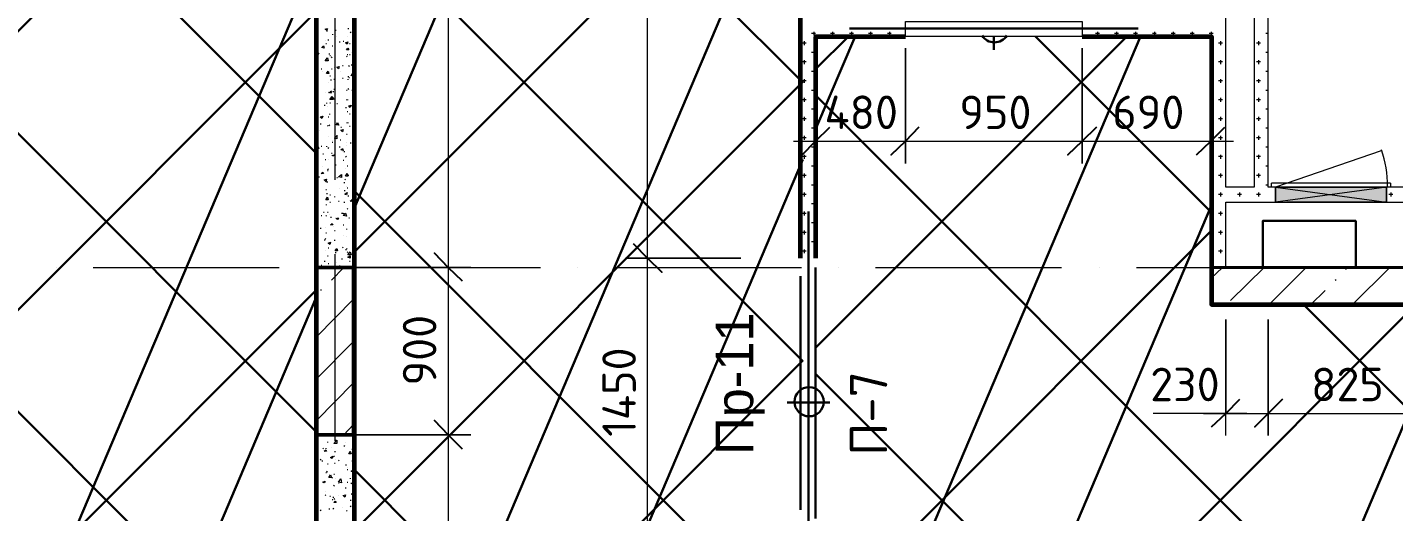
# Model space of a CAD drawing. Header units: millimetres. Extents: x -84737 to 172119, y -43083 to 59399.
# Drawn here: x 22753 to 30087, y 38067 to 40666 of the extents above; entities that cross this region are included whole.
import ezdxf

# ---------------------------------------------------------------- set-up
doc = ezdxf.new("R2010")
doc.units = ezdxf.units.MM
for name, color, linetype, lineweight in [('11) Плинтус ПЛ-2', 70, 'Continuous', 30), ('15) Штукатурка стен СТ-1.1', 161, 'Continuous', 60), ('16) Краска СТ-1.1 стена', 5, 'Continuous', 60), ('18) Краска ПТ-1 потолок', 31, 'Continuous', 30), ('20) Шпакл. баз. фин Стена', 40, 'Continuous', 60), ('22) Шпакл. баз. фин. Потолок', 102, 'Continuous', 30)]:
    doc.layers.add(name, color=color, linetype=linetype, lineweight=lineweight)
for name, color, linetype in [('PDF _Двери', 7, 'Continuous'), ('PDF _Несущие колонны', 7, 'Continuous'), ('PDF _Обобщенные модели', 7, 'Continuous'), ('PDF _Окна', 7, 'Continuous'), ('PDF _Оси', 7, 'Continuous'), ('PDF _Перекрытия', 7, 'Continuous'), ('PDF _Размеры-100', 7, 'Continuous'), ('PDF _Стены', 7, 'Continuous'), ('PDF _Текст', 7, 'Continuous'), ('PDF _Элементы узлов', 7, 'Continuous')]:
    doc.layers.add(name, color=color, linetype=linetype)
doc.styles.add('PDF GOSTCommon', font='arial.ttf')
doc.styles.add('PDF ISOCPEUR', font='isocpeur.ttf')

msp = doc.modelspace()

# ---------------------------------------------------------------- hatches: boundary and pattern name
at = {"layer": '18) Краска ПТ-1 потолок'}
h = msp.add_hatch(dxfattribs=at)
h.set_pattern_fill('ANSI32', color=256, scale=222, angle=22)
h.paths.add_polyline_path([(26915.9, 43368.7), (24507.3, 43368.7), (24507.3, 34077.2), (26915.9, 34077.2)])
h.paths.add_polyline_path([(36427.6, 39178), (36427.6, 34081.4), (26987.8, 34081.4), (26987.8, 40617.2), (29108.6, 40617.2), (29108.6, 39178)])
h.paths.add_polyline_path([(42006.7, 34077.2), (36508, 34077.2), (36508, 44380.4), (42006.7, 44380.4)])
h.paths.add_polyline_path([(21895.5, 43368.7), (24304.1, 43368.7), (24304.1, 34077.2), (21895.5, 34077.2)])
h.paths.add_polyline_path([(12383.8, 39178), (12383.8, 34081.4), (21823.5, 34081.4), (21823.5, 40617.2), (19702.8, 40617.2), (19702.8, 39178)])
h.paths.add_polyline_path([(6804.6, 34077.2), (12303.4, 34077.2), (12303.4, 44380.4), (6804.6, 44380.4)])
h = msp.add_hatch(dxfattribs=at)
h.set_pattern_fill('ANSI32', color=256, scale=222, angle=22)
h.paths.add_polyline_path([(26915.9, 43368.7), (24507.3, 43368.7), (24507.3, 34077.2), (26915.9, 34077.2)])
h.paths.add_polyline_path([(36427.6, 39178), (36427.6, 34081.4), (26987.8, 34081.4), (26987.8, 40617.2), (29108.6, 40617.2), (29108.6, 39178)])
h.paths.add_polyline_path([(42006.7, 34077.2), (36508, 34077.2), (36508, 44380.4), (42006.7, 44380.4)])
h.paths.add_polyline_path([(21895.5, 43368.7), (24304.1, 43368.7), (24304.1, 34077.2), (21895.5, 34077.2)])
h.paths.add_polyline_path([(12383.8, 39178), (12383.8, 34081.4), (21823.5, 34081.4), (21823.5, 40617.2), (19702.8, 40617.2), (19702.8, 39178)])
h.paths.add_polyline_path([(6804.6, 34077.2), (12303.4, 34077.2), (12303.4, 44380.4), (6804.6, 44380.4)])
at = {"layer": '22) Шпакл. баз. фин. Потолок'}
h = msp.add_hatch(dxfattribs=at)
h.set_pattern_fill('ANSI37', color=256, scale=333)
h.paths.add_polyline_path([(26915.9, 43368.7), (24507.3, 43368.7), (24507.3, 34077.2), (26915.9, 34077.2)])
h.paths.add_polyline_path([(36427.6, 39178), (36427.6, 34081.4), (26987.8, 34081.4), (26987.8, 40617.2), (29108.6, 40617.2), (29108.6, 39178)])
h.paths.add_polyline_path([(42006.7, 34077.2), (36508, 34077.2), (36508, 44380.4), (42006.7, 44380.4)])
h.paths.add_polyline_path([(21895.5, 43368.7), (24304.1, 43368.7), (24304.1, 34077.2), (21895.5, 34077.2)])
h.paths.add_polyline_path([(12383.8, 39178), (12383.8, 34081.4), (21823.5, 34081.4), (21823.5, 40617.2), (19702.8, 40617.2), (19702.8, 39178)])
h.paths.add_polyline_path([(6804.6, 34077.2), (12303.4, 34077.2), (12303.4, 44380.4), (6804.6, 44380.4)])
h = msp.add_hatch(dxfattribs=at)
h.set_pattern_fill('ANSI37', color=256, scale=333)
h.paths.add_polyline_path([(26915.9, 43368.7), (24507.3, 43368.7), (24507.3, 34077.2), (26915.9, 34077.2)])
h.paths.add_polyline_path([(36427.6, 39178), (36427.6, 34081.4), (26987.8, 34081.4), (26987.8, 40617.2), (29108.6, 40617.2), (29108.6, 39178)])
h.paths.add_polyline_path([(42006.7, 34077.2), (36508, 34077.2), (36508, 44380.4), (42006.7, 44380.4)])
h.paths.add_polyline_path([(21895.5, 43368.7), (24304.1, 43368.7), (24304.1, 34077.2), (21895.5, 34077.2)])
h.paths.add_polyline_path([(12383.8, 39178), (12383.8, 34081.4), (21823.5, 34081.4), (21823.5, 40617.2), (19702.8, 40617.2), (19702.8, 39178)])
h.paths.add_polyline_path([(6804.6, 34077.2), (12303.4, 34077.2), (12303.4, 44380.4), (6804.6, 44380.4)])

# ---------------------------------------------------------------- linework, layer by layer
at = {"layer": '11) Плинтус ПЛ-2'}
for points in [[(21895.5, 39427.7), (21895.5, 43368.7), (24304.1, 43368.7), (24304.1, 34077.2), (21895.5, 34077.2), (21895.5, 37980)], [(26915.9, 43368.7), (24507.3, 43368.7), (24507.3, 34077.2), (26915.9, 34077.2), (26915.9, 37980)], [(26903.2, 39427.7), (26903.2, 43368.7)], [(26976.2, 40617.2), (27466.2, 40617.2)], [(26983.6, 40617.2), (26983.6, 39427.7)], [(28414.4, 40617.2), (29108.6, 40617.2), (29108.6, 39178), (34603.1, 39178)]]:
    msp.add_lwpolyline(points, dxfattribs=at)
at = {"layer": '15) Штукатурка стен СТ-1.1'}
for points in [[(24304.1, 43368.7), (24304.1, 34077.2), (21895.5, 34077.2), (21895.5, 37980)], [(24507.3, 43368.7), (24507.3, 34077.2), (26915.9, 34077.2), (26915.9, 37980)], [(26903.2, 39427.7), (26903.2, 43368.7)], [(26976.2, 40617.2), (27466.2, 40617.2)], [(26983.6, 40617.2), (26983.6, 39427.7)], [(28414.4, 40617.2), (29108.6, 40617.2), (29108.6, 39178), (34603.1, 39178)]]:
    msp.add_lwpolyline(points, dxfattribs=at)
at = {"layer": '16) Краска СТ-1.1 стена'}
for points in [[(24304.1, 43368.7), (24304.1, 34077.2), (21895.5, 34077.2), (21895.5, 37980)], [(24507.3, 43368.7), (24507.3, 34077.2), (26915.9, 34077.2), (26915.9, 37980)], [(26903.2, 39427.7), (26903.2, 43368.7)], [(26976.2, 40617.2), (27466.2, 40617.2)], [(26983.6, 40617.2), (26983.6, 39427.7)], [(28414.4, 40617.2), (29108.6, 40617.2), (29108.6, 39178), (34603.1, 39178)]]:
    msp.add_lwpolyline(points, dxfattribs=at)
at = {"layer": '20) Шпакл. баз. фин Стена'}
for points in [[(24304.1, 43368.7), (24304.1, 34077.2), (21895.5, 34077.2), (21895.5, 37980)], [(24507.3, 43368.7), (24507.3, 34077.2), (26915.9, 34077.2), (26915.9, 37980)], [(26903.2, 39427.7), (26903.2, 43368.7)], [(26976.2, 40617.2), (27466.2, 40617.2)], [(26983.6, 40617.2), (26983.6, 39427.7)], [(28414.4, 40617.2), (29108.6, 40617.2), (29108.6, 39178), (34603.1, 39178)]]:
    msp.add_lwpolyline(points, dxfattribs=at)
at = {"layer": 'PDF _Двери', "lineweight": 18}
msp.add_lwpolyline([(27466.8, 40697.9), (28415.1, 40697.9), (28415.1, 40617.4), (27466.8, 40617.4)], close=True, dxfattribs=at)
at = {"layer": 'PDF _Несущие колонны', "lineweight": 50}
msp.add_lwpolyline([(24503.6, 38479.7), (24503.6, 39377.1), (24304.6, 39377.1), (24304.6, 38479.7)], close=True, dxfattribs=at)
at = {"layer": 'PDF _Несущие колонны', "lineweight": 9}
for points in [[(24385.1, 39309.4), (24452.8, 39377.1)], [(24330, 39254.3), (24330, 39258.6)], [(24304.6, 39004.6), (24503.6, 39207.8)], [(24304.6, 38780.2), (24499.4, 38975)], [(24304.6, 38555.9), (24503.6, 38759.1)], [(24452.8, 38479.7), (24503.6, 38534.7)]]:
    msp.add_lwpolyline(points, dxfattribs=at)
at = {"layer": 'PDF _Обобщенные модели', "lineweight": 30}
for points in [[(28715.6, 40659.8), (27166.3, 40659.8)], [(27940.9, 40545.5), (27940.9, 40617.4)], [(26946.1, 39677.7), (26946.1, 37628.8)], [(27060.4, 38653.2), (26831.8, 38653.2)]]:
    msp.add_lwpolyline(points, dxfattribs=at)
msp.add_circle((26949.4, 38656.9), 78.3, dxfattribs=at)
msp.add_arc((27944.2, 40663.5), 78.3, 211.65712, 328.34288, dxfattribs=at)
at = {"layer": 'PDF _Окна', "color": 8, "true_color": 0x808080, "transparency": 33554559}
for points in [[(29452.2, 39728.5), (30049.1, 39728.5), (29452.2, 39808.9)], [(30049.1, 39728.5), (29452.2, 39808.9), (30049.1, 39808.9)]]:
    msp.add_solid(points, dxfattribs=at)
at = {"layer": 'PDF _Оси', "lineweight": 9}
for points in [[(24406.2, 39847), (24406.2, 40846)], [(24406.2, 39648), (24406.2, 39648)], [(24406.2, 38445.8), (24406.2, 39449.1)], [(22907.7, 39377.1), (22907.7, 39377.1)], [(23106.6, 39377.1), (24105.7, 39377.1)], [(24304.6, 39377.1), (24304.6, 39377.1)], [(24507.8, 39377.1), (25506.9, 39377.1)], [(25705.8, 39377.1), (25705.8, 39377.1)], [(25904.8, 39377.1), (26908, 39377.1)], [(27107, 39377.1), (27107, 39377.1)], [(27306, 39377.1), (28305, 39377.1)], [(28508.2, 39377.1), (28508.2, 39377.1)], [(28707.1, 39377.1), (29706.2, 39377.1)], [(29905.1, 39377.1), (29905.1, 39377.1)], [(24406.2, 38246.9), (24406.2, 38246.9)]]:
    msp.add_lwpolyline(points, dxfattribs=at)
at = {"layer": 'PDF _Перекрытия', "lineweight": 30}
for points in [[(29384.5, 39377.1), (29384.5, 39626.9), (29884, 39626.9), (29884, 39377.1)], [(26903.8, 38077.5), (26903.8, 39330.5)], [(26984.2, 39377.1), (26984.2, 38031)]]:
    msp.add_lwpolyline(points, dxfattribs=at)
at = {"layer": 'PDF _Размеры-100', "lineweight": 9}
for points in [[(26082.6, 33958.6), (26082.6, 37980.2), (26082.6, 39427.9), (26082.6, 43377.5), (26082.6, 43580.7), (26188.4, 43580.7), (25964, 43580.7), (26188.4, 43580.7), (26082.6, 43580.7), (26082.6, 44698.2)], [(25011.6, 43500.2), (25011.6, 42679), (25011.6, 39377.1), (25011.6, 38479.7), (24512.1, 38479.7), (25134.3, 38479.7), (24512.1, 38479.7), (25011.6, 38479.7), (25011.6, 34610.5)], [(26865.7, 40054.4), (27466.8, 40054.4), (28415.1, 40054.4), (28415.1, 40553.9), (28415.1, 39935.9), (28415.1, 40553.9), (28415.1, 40054.4), (29227.8, 40054.4)], [(26984.2, 39935.9), (26984.2, 40553.9), (26984.2, 40054.4)], [(29105.1, 39935.9), (29105.1, 40553.9), (29105.1, 40054.4)], [(29067, 38594), (29414.1, 38594), (30239.6, 38594), (30239.6, 39097.7), (30239.6, 38475.4), (30239.6, 39097.7), (30239.6, 38594), (32957.3, 38594)], [(29185.5, 38475.4), (29185.5, 39097.7), (29185.5, 38594)], [(29299.8, 38594), (29134.7, 38594), (28796, 38594)]]:
    msp.add_lwpolyline(points, dxfattribs=at)
for points in [[(27466.8, 40054.4), (27466.8, 40553.9), (27466.8, 39935.9), (27466.8, 40553.9)], [(26082.6, 39427.9), (26582.1, 39427.9), (25964, 39427.9), (26582.1, 39427.9)], [(25011.6, 39377.1), (24512.1, 39377.1), (25134.3, 39377.1), (24512.1, 39377.1)], [(29414.1, 38594), (29414.1, 39097.7), (29414.1, 38475.4), (29414.1, 39097.7)]]:
    msp.add_lwpolyline(points, close=True, dxfattribs=at)
at = {"layer": 'PDF _Размеры-100', "lineweight": 25}
for points in [[(26912.3, 39982.5), (26984.2, 40054.4), (27060.4, 40130.6)], [(29028.9, 39982.5), (29105.1, 40054.4), (29181.3, 40130.6)], [(29109.3, 38522), (29185.5, 38594), (29261.7, 38670.2)]]:
    msp.add_lwpolyline(points, dxfattribs=at)
for points in [[(27538.8, 40130.6), (27466.8, 40054.4), (27390.6, 39982.5), (27466.8, 40054.4)], [(28491.3, 40130.6), (28415.1, 40054.4), (28338.9, 39982.5), (28415.1, 40054.4)], [(26006.4, 39504.1), (26082.6, 39427.9), (26158.8, 39351.7), (26082.6, 39427.9)], [(25087.8, 39305.1), (25011.6, 39377.1), (24939.6, 39453.3), (25011.6, 39377.1)], [(29490.3, 38670.2), (29414.1, 38594), (29342.1, 38522), (29414.1, 38594)], [(25087.8, 38403.5), (25011.6, 38479.7), (24939.6, 38555.9), (25011.6, 38479.7)]]:
    msp.add_lwpolyline(points, close=True, dxfattribs=at)
at = {"layer": 'PDF _Стены', "lineweight": 18}
for points in [[(26903.8, 42729.8), (26903.8, 39427.9)], [(29337.9, 41409), (29337.9, 39808.9), (29185.5, 39808.9), (29185.5, 41959.4), (29337.9, 41959.4), (29337.9, 41608)], [(29452.2, 39808.9), (29414.1, 39808.9), (29414.1, 41409)], [(26984.2, 39427.9), (26984.2, 40617.4), (27466.8, 40617.4)], [(28415.1, 40617.4), (29105.1, 40617.4), (29105.1, 39377.1)], [(32504.3, 39609.9), (30239.6, 39609.9), (30239.6, 39808.9), (30049.1, 39808.9)], [(29185.5, 39377.1), (29185.5, 39728.5), (29452.2, 39728.5)], [(30049.1, 39728.5), (30159.1, 39728.5), (30159.1, 39377.1), (30239.6, 39377.1), (30239.6, 39529.5), (32504.3, 39529.5)]]:
    msp.add_lwpolyline(points, dxfattribs=at)
at = {"layer": 'PDF _Стены', "lineweight": 30}
for points in [[(24304.6, 42679), (24304.6, 39377.1), (24503.6, 39377.1), (24503.6, 42679)], [(24304.6, 38479.7), (24304.6, 34729.1), (24503.6, 34729.1), (24503.6, 38479.7)]]:
    msp.add_lwpolyline(points, close=True, dxfattribs=at)
at = {"layer": 'PDF _Стены', "lineweight": 9}
for points in [[(24363.9, 40659.8), (24359.7, 40651.3), (24351.2, 40655.5)], [(24342.7, 40566.6), (24347, 40553.9), (24334.3, 40558.2)], [(24474, 40587.8), (24469.7, 40575.1), (24461.3, 40583.6)], [(24317.3, 40528.5), (24313.1, 40520.1), (24304.6, 40524.3)], [(24368.1, 40486.2), (24351.2, 40486.2), (24363.9, 40503.1)], [(24474, 40553.9), (24478.2, 40545.5), (24465.5, 40545.5)], [(24368.1, 40431.2), (24372.4, 40418.5), (24359.7, 40418.5)], [(24427.4, 40456.6), (24423.2, 40443.9), (24414.7, 40452.3)], [(24385.1, 40321.1), (24380.8, 40312.6), (24372.4, 40316.9)], [(24393.5, 40278.8), (24376.6, 40278.8), (24389.3, 40295.7)], [(24393.5, 40291.5), (24397.8, 40278.8), (24385.1, 40283)], [(24490.9, 40249.1), (24486.7, 40236.4), (24478.2, 40244.9)], [(24338.5, 40189.9), (24334.3, 40177.2), (24325.8, 40185.7)], [(24418.9, 40156), (24423.2, 40143.3), (24410.5, 40143.3)], [(24448.6, 40117.9), (24444.3, 40105.2), (24435.9, 40113.7)], [(24402, 39982.5), (24397.8, 39974), (24389.3, 39978.2)], [(24338.5, 39889.3), (24342.7, 39880.9), (24330, 39880.9)], [(24359.7, 39851.2), (24355.4, 39838.5), (24347, 39847)], [(24440.1, 39859.7), (24423.2, 39863.9), (24440.1, 39876.6)], [(24469.7, 39880.9), (24474, 39868.2), (24461.3, 39868.2)], [(24363.9, 39753.9), (24368.1, 39741.2), (24355.4, 39741.2)], [(24469.7, 39779.3), (24465.5, 39766.6), (24457, 39770.8)], [(24389.3, 39614.2), (24393.5, 39605.7), (24380.8, 39605.7)], [(24423.2, 39643.8), (24418.9, 39635.3), (24410.5, 39639.6)], [(24465.5, 39652.3), (24448.6, 39656.5), (24461.3, 39669.2)], [(24380.8, 39512.6), (24376.6, 39499.9), (24368.1, 39508.3)], [(24414.7, 39478.7), (24418.9, 39466), (24406.2, 39466)], [(24490.9, 39444.8), (24474, 39444.8), (24486.7, 39461.8)], [(24486.7, 39440.6), (24486.7, 39427.9), (24474, 39432.1)], [(24397.8, 38433.1), (24414.7, 38450), (24414.7, 38433.1)], [(24355.4, 38399.2), (24359.7, 38390.8), (24347, 38390.8)], [(24393.5, 38365.4), (24389.3, 38352.7), (24380.8, 38356.9)], [(24486.7, 38390.8), (24490.9, 38378.1), (24478.2, 38378.1)], [(24351.2, 38229.9), (24347, 38221.5), (24338.5, 38225.7)], [(24380.8, 38263.8), (24385.1, 38251.1), (24372.4, 38251.1)], [(24440.1, 38221.5), (24423.2, 38225.7), (24435.9, 38242.6)], [(24461.3, 38158), (24457, 38145.3), (24448.6, 38153.7)], [(24406.2, 38124.1), (24410.5, 38115.6), (24397.8, 38115.6)]]:
    msp.add_lwpolyline(points, close=True, dxfattribs=at)
for points in [[(24359.7, 40647.1), (24363.9, 40647.1)], [(24406.2, 40651.3), (24410.5, 40651.3)], [(24474, 40659.8), (24478.2, 40659.8)], [(24486.7, 40638.6), (24490.9, 40642.8)], [(26963.1, 40634.4), (26984.2, 40634.4)], [(26975.8, 40621.7), (26975.8, 40642.8)], [(27064.7, 40634.4), (27085.8, 40634.4)], [(27077.4, 40621.7), (27077.4, 40642.8)], [(27166.3, 40634.4), (27187.4, 40634.4)], [(27179, 40621.7), (27179, 40642.8)], [(27267.9, 40634.4), (27289, 40634.4)], [(27280.6, 40621.7), (27280.6, 40642.8)], [(27369.5, 40634.4), (27390.6, 40634.4)], [(27382.2, 40621.7), (27382.2, 40642.8)], [(28487, 40634.4), (28508.2, 40634.4)], [(28499.7, 40621.7), (28499.7, 40642.8)], [(28588.6, 40634.4), (28609.8, 40634.4)], [(28601.3, 40621.7), (28601.3, 40642.8)], [(28690.2, 40634.4), (28711.4, 40634.4)], [(28702.9, 40621.7), (28702.9, 40642.8)], [(28791.8, 40634.4), (28813, 40634.4)], [(28804.5, 40621.7), (28804.5, 40642.8)], [(28893.4, 40634.4), (28914.6, 40634.4)], [(28906.1, 40621.7), (28906.1, 40642.8)], [(28995, 40634.4), (29016.2, 40634.4)], [(29007.7, 40621.7), (29007.7, 40642.8)], [(29096.6, 40634.4), (29105.1, 40634.4), (29117.8, 40634.4)], [(29109.3, 40621.7), (29109.3, 40642.8)], [(29401.4, 40634.4), (29414.1, 40634.4)], [(29414.1, 40621.7), (29414.1, 40642.8)], [(24313.1, 40621.7), (24313.1, 40621.7)], [(24313.1, 40575.1), (24313.1, 40575.1)], [(24351.2, 40596.3), (24351.2, 40596.3)], [(24355.4, 40579.3), (24359.7, 40579.3)], [(24368.1, 40600.5), (24368.1, 40596.3)], [(24389.3, 40566.6), (24393.5, 40566.6)], [(24393.5, 40625.9), (24393.5, 40630.1)], [(24410.5, 40617.4), (24410.5, 40617.4)], [(24427.4, 40587.8), (24431.6, 40587.8)], [(24448.6, 40592), (24452.8, 40592)], [(24474, 40617.4), (24474, 40617.4)], [(24482.4, 40579.3), (24486.7, 40579.3)], [(26912.3, 40583.6), (26933.4, 40583.6)], [(26925, 40570.9), (26925, 40592)], [(29147.4, 40583.6), (29168.6, 40583.6)], [(29160.1, 40570.9), (29160.1, 40592)], [(29350.6, 40583.6), (29371.8, 40583.6)], [(29363.3, 40570.9), (29363.3, 40592)], [(24308.9, 40507.4), (24313.1, 40507.4)], [(24359.7, 40490.4), (24359.7, 40490.4)], [(24372.4, 40524.3), (24376.6, 40524.3)], [(24376.6, 40515.8), (24380.8, 40515.8)], [(24385.1, 40503.1), (24389.3, 40507.4)], [(24465.5, 40511.6), (24469.7, 40507.4)], [(24469.7, 40520.1), (24474, 40520.1)], [(24482.4, 40520.1), (24486.7, 40520.1)], [(24495.1, 40532.8), (24495.1, 40532.8)], [(26925, 40469.3), (26925, 40490.4)], [(26963.1, 40532.8), (26984.2, 40532.8)], [(26975.8, 40520.1), (26975.8, 40541.2)], [(29105.1, 40532.8), (29117.8, 40532.8)], [(29109.3, 40520.1), (29109.3, 40541.2)], [(29160.1, 40469.3), (29160.1, 40490.4)], [(29363.3, 40469.3), (29363.3, 40490.4)], [(29401.4, 40532.8), (29414.1, 40532.8)], [(29414.1, 40520.1), (29414.1, 40541.2)], [(24330, 40443.9), (24334.3, 40443.9)], [(24338.5, 40431.2), (24338.5, 40431.2)], [(24385.1, 40443.9), (24389.3, 40443.9)], [(24402, 40452.3), (24406.2, 40448.1)], [(24435.9, 40426.9), (24435.9, 40426.9)], [(24444.3, 40460.8), (24448.6, 40460.8)], [(24478.2, 40456.6), (24482.4, 40460.8)], [(24490.9, 40465), (24495.1, 40465)], [(24490.9, 40405.8), (24499.4, 40418.5), (24503.6, 40405.8), (24490.9, 40410)], [(26912.3, 40482), (26933.4, 40482)], [(26963.1, 40431.2), (26984.2, 40431.2)], [(26975.8, 40418.5), (26975.8, 40439.6)], [(29105.1, 40431.2), (29117.8, 40431.2)], [(29109.3, 40418.5), (29109.3, 40439.6)], [(29147.4, 40482), (29168.6, 40482)], [(29350.6, 40482), (29371.8, 40482)], [(29401.4, 40431.2), (29414.1, 40431.2)], [(29414.1, 40418.5), (29414.1, 40439.6)], [(24368.1, 40367.7), (24368.1, 40367.7)], [(24376.6, 40405.8), (24380.8, 40405.8)], [(24380.8, 40384.6), (24385.1, 40384.6)], [(24397.8, 40388.8), (24402, 40388.8)], [(24444.3, 40393.1), (24448.6, 40393.1)], [(24474, 40401.5), (24478.2, 40401.5)], [(24474, 40388.8), (24474, 40384.6)], [(24474, 40333.8), (24478.2, 40338)], [(24478.2, 40397.3), (24482.4, 40397.3)], [(26912.3, 40380.4), (26933.4, 40380.4)], [(26925, 40367.7), (26925, 40388.8)], [(26975.8, 40316.9), (26975.8, 40338)], [(29109.3, 40316.9), (29109.3, 40338)], [(29147.4, 40380.4), (29168.6, 40380.4)], [(29160.1, 40367.7), (29160.1, 40388.8)], [(29350.6, 40380.4), (29371.8, 40380.4)], [(29363.3, 40367.7), (29363.3, 40388.8)], [(29414.1, 40316.9), (29414.1, 40338)], [(24351.2, 40316.9), (24351.2, 40316.9)], [(24380.8, 40321.1), (24385.1, 40325.3)], [(24393.5, 40321.1), (24397.8, 40321.1)], [(24397.8, 40333.8), (24402, 40333.8)], [(24465.5, 40329.6), (24469.7, 40329.6)], [(24465.5, 40278.8), (24469.7, 40274.5)], [(24474, 40274.5), (24474, 40278.8)], [(24495.1, 40329.6), (24499.4, 40329.6)], [(26912.3, 40278.8), (26933.4, 40278.8)], [(26925, 40266.1), (26925, 40287.2)], [(26963.1, 40329.6), (26984.2, 40329.6)], [(29105.1, 40329.6), (29117.8, 40329.6)], [(29147.4, 40278.8), (29168.6, 40278.8)], [(29160.1, 40266.1), (29160.1, 40287.2)], [(29350.6, 40278.8), (29371.8, 40278.8)], [(29363.3, 40266.1), (29363.3, 40287.2)], [(29401.4, 40329.6), (29414.1, 40329.6)], [(24304.6, 40219.5), (24308.9, 40219.5)], [(24347, 40249.1), (24351.2, 40249.1)], [(24359.7, 40261.8), (24359.7, 40257.6)], [(24363.9, 40240.7), (24363.9, 40240.7)], [(24376.6, 40261.8), (24380.8, 40261.8)], [(24376.6, 40198.4), (24376.6, 40202.6)], [(24402, 40219.5), (24406.2, 40219.5)], [(24402, 40215.3), (24406.2, 40215.3)], [(24414.7, 40257.6), (24418.9, 40257.6)], [(24461.3, 40236.4), (24465.5, 40236.4)], [(24469.7, 40215.3), (24474, 40215.3)], [(24482.4, 40202.6), (24486.7, 40202.6)], [(24499.4, 40211.1), (24503.6, 40211.1)], [(26963.1, 40228), (26984.2, 40228)], [(26975.8, 40215.3), (26975.8, 40236.4)], [(29105.1, 40228), (29117.8, 40228)], [(29109.3, 40215.3), (29109.3, 40236.4)], [(29401.4, 40228), (29414.1, 40228)], [(29414.1, 40215.3), (29414.1, 40236.4)], [(24325.8, 40147.6), (24330, 40147.6)], [(24363.9, 40139.1), (24368.1, 40134.9)], [(24368.1, 40185.7), (24372.4, 40185.7)], [(24372.4, 40139.1), (24376.6, 40143.3)], [(24423.2, 40143.3), (24427.4, 40143.3)], [(24435.9, 40130.6), (24440.1, 40130.6)], [(24469.7, 40151.8), (24469.7, 40156)], [(24474, 40156), (24474, 40151.8)], [(24482.4, 40134.9), (24486.7, 40134.9)], [(26912.3, 40177.2), (26933.4, 40177.2)], [(26925, 40164.5), (26925, 40185.7)], [(26963.1, 40126.4), (26984.2, 40126.4)], [(26975.8, 40113.7), (26975.8, 40134.9)], [(29105.1, 40126.4), (29117.8, 40126.4)], [(29109.3, 40113.7), (29109.3, 40134.9)], [(29147.4, 40177.2), (29168.6, 40177.2)], [(29160.1, 40164.5), (29160.1, 40185.7)], [(29350.6, 40177.2), (29371.8, 40177.2)], [(29363.3, 40164.5), (29363.3, 40185.7)], [(29401.4, 40126.4), (29414.1, 40126.4)], [(29414.1, 40113.7), (29414.1, 40134.9)], [(24321.6, 40113.7), (24321.6, 40113.7)], [(24372.4, 40079.8), (24372.4, 40079.8)], [(24389.3, 40058.7), (24389.3, 40058.7)], [(24389.3, 40050.2), (24393.5, 40050.2)], [(24414.7, 40088.3), (24414.7, 40067.1), (24402, 40071.4), (24414.7, 40084.1)], [(24431.6, 40062.9), (24435.9, 40062.9)], [(24465.5, 40092.5), (24469.7, 40092.5)], [(24465.5, 40046), (24465.5, 40046)], [(24486.7, 40046), (24490.9, 40046)], [(24503.6, 40071.4), (24503.6, 40071.4)], [(26912.3, 40075.6), (26933.4, 40075.6)], [(26925, 40062.9), (26925, 40084.1)], [(29147.4, 40075.6), (29168.6, 40075.6)], [(29160.1, 40062.9), (29160.1, 40084.1)], [(29350.6, 40075.6), (29371.8, 40075.6)], [(29363.3, 40062.9), (29363.3, 40084.1)], [(24304.6, 40020.6), (24313.1, 40029), (24317.3, 40016.3), (24304.6, 40016.3)], [(24330, 40029), (24334.3, 40029)], [(24338.5, 39986.7), (24342.7, 39986.7)], [(24359.7, 40029), (24359.7, 40024.8)], [(24368.1, 40016.3), (24372.4, 40020.6)], [(24385.1, 39990.9), (24389.3, 39990.9)], [(24402, 39986.7), (24406.2, 39986.7)], [(24427.4, 40024.8), (24431.6, 40024.8)], [(24448.6, 40007.9), (24435.9, 40007.9), (24444.3, 40016.3), (24448.6, 40003.6)], [(24452.8, 39999.4), (24457, 39999.4)], [(24461.3, 39969.8), (24465.5, 39974)], [(24465.5, 40033.3), (24465.5, 40033.3)], [(26912.3, 39974), (26933.4, 39974)], [(26925, 39961.3), (26925, 39982.5)], [(26963.1, 40024.8), (26984.2, 40024.8)], [(26975.8, 40012.1), (26975.8, 40033.3)], [(29105.1, 40024.8), (29117.8, 40024.8)], [(29109.3, 40012.1), (29109.3, 40033.3)], [(29147.4, 39974), (29168.6, 39974)], [(29160.1, 39961.3), (29160.1, 39982.5)], [(29350.6, 39974), (29371.8, 39974)], [(29363.3, 39961.3), (29363.3, 39982.5)], [(29401.4, 40024.8), (29414.1, 40024.8)], [(29414.1, 40012.1), (29414.1, 40033.3)], [(24338.5, 39919), (24338.5, 39919)], [(24351.2, 39957.1), (24355.4, 39957.1)], [(24363.9, 39906.3), (24368.1, 39902)], [(24363.9, 39897.8), (24368.1, 39897.8)], [(24368.1, 39957.1), (24368.1, 39957.1)], [(24406.2, 39927.4), (24410.5, 39927.4)], [(24448.6, 39952.8), (24452.8, 39952.8)], [(24461.3, 39910.5), (24461.3, 39910.5)], [(24469.7, 39923.2), (24474, 39923.2)], [(24503.6, 39902), (24499.4, 39906.3), (24503.6, 39906.3)], [(26963.1, 39923.2), (26984.2, 39923.2)], [(26975.8, 39910.5), (26975.8, 39931.7)], [(29105.1, 39923.2), (29117.8, 39923.2)], [(29109.3, 39910.5), (29109.3, 39931.7)], [(29401.4, 39923.2), (29414.1, 39923.2)], [(29414.1, 39910.5), (29414.1, 39931.7)], [(24317.3, 39863.9), (24321.6, 39863.9)], [(24355.4, 39838.5), (24359.7, 39838.5)], [(24359.7, 39855.5), (24359.7, 39855.5)], [(24363.9, 39834.3), (24363.9, 39838.5)], [(24414.7, 39859.7), (24418.9, 39859.7)], [(24452.8, 39834.3), (24457, 39834.3)], [(24457, 39847), (24461.3, 39851.2)], [(24474, 39872.4), (24478.2, 39872.4)], [(26912.3, 39872.4), (26933.4, 39872.4)], [(26925, 39859.7), (26925, 39880.9)], [(26975.8, 39808.9), (26975.8, 39830.1)], [(29109.3, 39808.9), (29109.3, 39830.1)], [(29147.4, 39872.4), (29168.6, 39872.4)], [(29160.1, 39859.7), (29160.1, 39880.9)], [(29350.6, 39872.4), (29371.8, 39872.4)], [(29363.3, 39859.7), (29363.3, 39880.9)], [(29414.1, 39808.9), (29414.1, 39830.1)], [(24308.9, 39783.5), (24313.1, 39783.5)], [(24355.4, 39796.2), (24359.7, 39796.2)], [(24359.7, 39775), (24363.9, 39775)], [(24376.6, 39766.6), (24380.8, 39766.6)], [(24402, 39758.1), (24402, 39753.9)], [(24427.4, 39800.4), (24427.4, 39800.4)], [(24457, 39787.7), (24457, 39792)], [(24465.5, 39813.1), (24465.5, 39813.1)], [(24469.7, 39804.7), (24474, 39804.7)], [(24474, 39762.3), (24478.2, 39762.3)], [(26912.3, 39770.8), (26933.4, 39770.8)], [(26925, 39758.1), (26925, 39779.3)], [(26963.1, 39821.6), (26984.2, 39821.6)], [(29105.1, 39821.6), (29117.8, 39821.6)], [(29147.4, 39770.8), (29168.6, 39770.8)], [(29160.1, 39758.1), (29160.1, 39779.3)], [(29249, 39770.8), (29270.2, 39770.8)], [(29261.7, 39758.1), (29261.7, 39779.3)], [(29350.6, 39770.8), (29371.8, 39770.8)], [(29363.3, 39758.1), (29363.3, 39779.3)], [(29401.4, 39821.6), (29414.1, 39821.6)], [(30061.8, 39770.8), (30082.9, 39770.8)], [(30074.5, 39758.1), (30074.5, 39779.3)], [(24304.6, 39715.8), (24313.1, 39720), (24308.9, 39707.3), (24304.6, 39711.5)], [(24359.7, 39711.5), (24359.7, 39715.8)], [(24376.6, 39728.5), (24380.8, 39728.5)], [(24423.2, 39732.7), (24427.4, 39732.7)], [(24452.8, 39728.5), (24457, 39728.5)], [(24469.7, 39694.6), (24474, 39690.4)], [(24499.4, 39732.7), (24486.7, 39732.7), (24495.1, 39741.2), (24499.4, 39728.5)], [(24490.9, 39741.2), (24495.1, 39741.2)], [(26925, 39656.5), (26925, 39677.7)], [(26963.1, 39720), (26984.2, 39720)], [(26975.8, 39707.3), (26975.8, 39728.5)], [(29105.1, 39720), (29117.8, 39720)], [(29109.3, 39707.3), (29109.3, 39728.5)], [(29160.1, 39656.5), (29160.1, 39677.7)], [(29210.9, 39728.5), (29210.9, 39728.5)], [(29312.5, 39728.5), (29312.5, 39728.5)], [(29414.1, 39728.5), (29414.1, 39728.5)], [(24330, 39656.5), (24334.3, 39656.5)], [(24342.7, 39673.4), (24347, 39673.4)], [(24355.4, 39652.3), (24359.7, 39656.5)], [(24363.9, 39673.4), (24368.1, 39673.4)], [(24376.6, 39660.7), (24376.6, 39660.7)], [(24380.8, 39648), (24385.1, 39648)], [(24440.1, 39669.2), (24444.3, 39669.2), (24448.6, 39669.2)], [(24448.6, 39605.7), (24452.8, 39605.7)], [(24452.8, 39665), (24452.8, 39669.2)], [(24478.2, 39643.8), (24482.4, 39643.8)], [(26912.3, 39669.2), (26933.4, 39669.2)], [(26963.1, 39618.4), (26984.2, 39618.4)], [(26975.8, 39605.7), (26975.8, 39626.9)], [(29105.1, 39618.4), (29117.8, 39618.4)], [(29109.3, 39605.7), (29109.3, 39626.9)], [(29147.4, 39669.2), (29168.6, 39669.2)], [(24304.6, 39580.3), (24308.9, 39580.3)], [(24325.8, 39588.8), (24330, 39588.8)], [(24351.2, 39529.5), (24355.4, 39533.7)], [(24355.4, 39593), (24355.4, 39593)], [(24355.4, 39563.4), (24359.7, 39563.4)], [(24397.8, 39597.2), (24397.8, 39597.2)], [(24402, 39576.1), (24406.2, 39576.1)], [(24448.6, 39546.4), (24448.6, 39546.4)], [(24465.5, 39584.5), (24465.5, 39580.3)], [(24465.5, 39542.2), (24465.5, 39542.2)], [(24499.4, 39571.8), (24503.6, 39571.8)], [(26912.3, 39567.6), (26933.4, 39567.6)], [(26925, 39554.9), (26925, 39576.1)], [(29147.4, 39567.6), (29168.6, 39567.6)], [(29160.1, 39554.9), (29160.1, 39576.1)], [(24308.9, 39461.8), (24313.1, 39461.8)], [(24347, 39525.3), (24351.2, 39525.3)], [(24351.2, 39470.2), (24351.2, 39470.2)], [(24368.1, 39482.9), (24372.4, 39482.9)], [(24402, 39525.3), (24402, 39521)], [(24406.2, 39457.5), (24410.5, 39457.5)], [(24414.7, 39470.2), (24418.9, 39470.2)], [(24444.3, 39482.9), (24448.6, 39487.2)], [(24461.3, 39474.5), (24465.5, 39474.5)], [(24465.5, 39478.7), (24469.7, 39478.7)], [(24469.7, 39461.8), (24474, 39457.5)], [(26912.3, 39466), (26933.4, 39466)], [(26925, 39453.3), (26925, 39474.5)], [(26963.1, 39516.8), (26984.2, 39516.8)], [(26975.8, 39504.1), (26975.8, 39525.3)], [(29105.1, 39516.8), (29117.8, 39516.8)], [(29109.3, 39504.1), (29109.3, 39525.3)], [(29147.4, 39466), (29168.6, 39466)], [(29160.1, 39453.3), (29160.1, 39474.5)], [(24330, 39389.8), (24334.3, 39389.8)], [(24347, 39411), (24351.2, 39411)], [(24363.9, 39440.6), (24368.1, 39440.6)], [(24368.1, 39398.3), (24372.4, 39398.3)], [(24414.7, 39402.5), (24414.7, 39402.5)], [(24427.4, 39385.6), (24431.6, 39385.6)], [(24440.1, 39423.7), (24444.3, 39423.7)], [(24482.4, 39411), (24486.7, 39411)], [(24503.6, 39453.3), (24503.6, 39453.3)], [(29105.1, 39415.2), (29117.8, 39415.2)], [(29109.3, 39402.5), (29109.3, 39423.7)], [(24330, 39377.1), (24334.3, 39381.3), (24334.3, 39377.1)], [(29105.1, 39317.8), (29168.6, 39377.1)], [(29210.9, 39199.3), (29392.9, 39377.1)], [(29418.3, 39178.2), (29617.3, 39377.1)], [(29773.9, 39309.4), (29778.1, 39313.6)], [(29828.9, 39368.6), (29841.6, 39377.1)], [(29867, 39178.2), (30066, 39377.1)], [(29642.7, 39178.2), (29718.9, 39254.3)], [(24313.1, 38433.1), (24313.1, 38437.3)], [(24363.9, 38441.6), (24363.9, 38437.3)], [(24385.1, 38479.7), (24389.3, 38479.7)], [(24406.2, 38450), (24410.5, 38450)], [(24461.3, 38437.3), (24461.3, 38437.3)], [(24499.4, 38462.7), (24503.6, 38462.7)], [(24308.9, 38373.8), (24313.1, 38378.1)], [(24338.5, 38403.5), (24342.7, 38407.7)], [(24355.4, 38407.7), (24355.4, 38403.5)], [(24385.1, 38411.9), (24385.1, 38411.9)], [(24397.8, 38365.4), (24402, 38365.4)], [(24406.2, 38386.5), (24406.2, 38390.8)], [(24452.8, 38420.4), (24457, 38420.4)], [(24461.3, 38424.6), (24461.3, 38424.6)], [(24499.4, 38399.2), (24499.4, 38403.5)], [(24503.6, 38386.5), (24503.6, 38386.5)], [(24308.9, 38314.6), (24308.9, 38314.6)], [(24325.8, 38348.4), (24330, 38344.2)], [(24334.3, 38340), (24338.5, 38340)], [(24359.7, 38284.9), (24363.9, 38280.7)], [(24363.9, 38323), (24368.1, 38323)], [(24402, 38327.3), (24406.2, 38327.3)], [(24406.2, 38348.4), (24406.2, 38348.4)], [(24423.2, 38344.2), (24427.4, 38340)], [(24461.3, 38318.8), (24465.5, 38318.8)], [(24469.7, 38301.9), (24469.7, 38301.9)], [(24469.7, 38293.4), (24474, 38293.4)], [(24499.4, 38280.7), (24490.9, 38284.9), (24503.6, 38289.2), (24499.4, 38276.5)], [(24495.1, 38340), (24499.4, 38340)], [(24304.6, 38251.1), (24308.9, 38255.3)], [(24355.4, 38276.5), (24359.7, 38276.5)], [(24389.3, 38251.1), (24389.3, 38246.9)], [(24397.8, 38268), (24402, 38268)], [(24423.2, 38221.5), (24427.4, 38221.5)], [(24469.7, 38225.7), (24474, 38225.7)], [(24486.7, 38246.9), (24486.7, 38242.6)], [(24490.9, 38217.2), (24495.1, 38221.5)], [(24495.1, 38280.7), (24495.1, 38280.7)], [(24503.6, 38242.6), (24503.6, 38242.6)], [(24503.6, 38242.6), (24503.6, 38242.6)], [(24308.9, 38204.5), (24313.1, 38204.5)], [(24351.2, 38158), (24355.4, 38153.7)], [(24355.4, 38174.9), (24355.4, 38174.9)], [(24376.6, 38149.5), (24380.8, 38149.5)], [(24393.5, 38145.3), (24397.8, 38145.3)], [(24397.8, 38204.5), (24402, 38208.8)], [(24397.8, 38136.8), (24402, 38132.6)], [(24423.2, 38153.7), (24423.2, 38153.7)], [(24448.6, 38153.7), (24452.8, 38149.5)], [(24461.3, 38196.1), (24461.3, 38191.8)], [(24490.9, 38162.2), (24495.1, 38162.2)], [(24490.9, 38158), (24490.9, 38158)], [(24503.6, 38153.7), (24503.6, 38153.7)], [(24304.6, 38098.7), (24304.6, 38098.7)], [(24304.6, 38098.7), (24304.6, 38098.7)], [(24325.8, 38073.3), (24330, 38077.5)], [(24372.4, 38081.8), (24376.6, 38081.8)], [(24389.3, 38132.6), (24393.5, 38132.6)], [(24393.5, 38081.8), (24397.8, 38086)], [(24444.3, 38090.2), (24444.3, 38090.2)], [(24465.5, 38073.3), (24469.7, 38069.1)], [(24486.7, 38128.3), (24490.9, 38128.3)], [(24486.7, 38094.5), (24490.9, 38098.7)]]:
    msp.add_lwpolyline(points, dxfattribs=at)
at = {"layer": 'PDF _Стены', "lineweight": 40}
msp.add_lwpolyline([(34604, 39258.6), (34604, 39377.1), (29105.1, 39377.1), (29105.1, 39178.2), (34604, 39178.2)], dxfattribs=at)
at = {"layer": 'PDF _Элементы узлов', "lineweight": 9}
for points in [[(30019.4, 40003.6), (29452.2, 39808.9), (29431, 39808.9), (29431, 39830.1)], [(30070.2, 39830.1), (30070.2, 39808.9), (30049.1, 39808.9)]]:
    msp.add_lwpolyline(points, dxfattribs=at)
at = {"layer": 'PDF _Элементы узлов', "lineweight": 18}
for points in [[(30070.2, 39830.1), (29431, 39830.1)], [(30049.1, 39808.9), (29452.2, 39728.5), (29452.2, 39808.9), (30049.1, 39728.5)], [(29452.2, 39808.9), (30049.1, 39808.9), (30049.1, 39728.5), (29511.5, 39728.5)]]:
    msp.add_lwpolyline(points, dxfattribs=at)
msp.add_lwpolyline([(30049.1, 39728.5), (30049.1, 39808.9), (29452.2, 39808.9), (29452.2, 39728.5)], close=True, dxfattribs=at)
at = {"layer": 'PDF _Элементы узлов', "lineweight": 9}
msp.add_arc((29455.5, 39812.6), 599, 0, 19.13819, dxfattribs=at)

# ---------------------------------------------------------------- texts
at = {"layer": 'PDF _Текст', "char_height": 180, "attachment_point": 4, "style": 'PDF ISOCPEUR'}
for s, insert in [('480', (27031.9, 40210.1)), ('950', (27755.8, 40210.1)), ('690', (28577.1, 40210.1)), ('230', (28780.3, 38749.6)), ('825', (29643.9, 38749.6))]:
    msp.add_mtext(s, dxfattribs=dict(at, insert=insert))
at = {"layer": 'PDF _Текст', "attachment_point": 4, "rotation": 90}
for s, insert, char_height, style in [('900', (24858.6, 38743.7), 180, 'PDF ISOCPEUR'), ('Пр-11', (26579.1, 38371.2), 201.27, 'PDF GOSTCommon'), ('1450', (25929.6, 38468.5), 180, 'PDF ISOCPEUR'), ('П-7', (27269, 38366.9), 200, 'PDF ISOCPEUR')]:
    msp.add_mtext(s, dxfattribs=dict(at, insert=insert, char_height=char_height, style=style))

doc.saveas('drawing.dxf')
